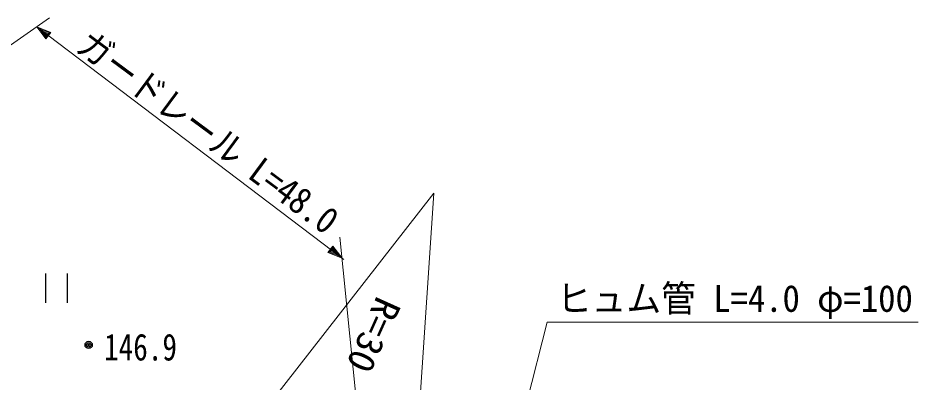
# Model space of a CAD drawing. Units: millimetres, scale not verified. Extents: x 40000 to 680000, y 20000 to 380000.
# Drawn here: x 116540 to 178062, y 312920 to 337805 of the extents above; entities that cross this region are included whole.
import ezdxf
from ezdxf.enums import TextEntityAlignment as Align

# ---------------------------------------------------------------- set-up
doc = ezdxf.new("R2010")
doc.units = ezdxf.units.MM
doc.header["$LTSCALE"] = 1000
doc.layers.add('M-BGD', color=7, linetype='Continuous', lineweight=25)
doc.layers.add('M-STR-HTXT', color=7, linetype='Continuous', lineweight=13)
doc.styles.add('ＭＳ ゴシック', font='')
doc.styles.get('ＭＳ ゴシック').set_extended_font_data('MS Gothic')

msp = doc.modelspace()

# ---------------------------------------------------------------- linework, layer by layer
at = {"layer": 'M-BGD'}
for p, q in [((118409, 320339), (118409, 318339)), ((119929, 318339), (119929, 320339))]:
    msp.add_line(p, q, dxfattribs=at)
for radius in [250, 150, 50]:
    msp.add_circle((121371, 315453), radius, dxfattribs=at)
at = {"layer": 'M-STR-HTXT'}
for p, q in [((101719, 325934), (118689, 337805)), ((117825, 337201), (118792, 336820)), ((118453, 336373), (117825, 337201)), ((117825, 337201), (138807, 321298)), ((118049, 337031), (118711, 336780)), ((118470, 336461), (118049, 337031)), ((118176, 336935), (118631, 336740)), ((118486, 336549), (118176, 336935)), ((118367, 336790), (118551, 336701)), ((118503, 336637), (118367, 336790)), ((118792, 336820), (118453, 336373)), ((118711, 336780), (118470, 336461)), ((118631, 336740), (118486, 336549)), ((118551, 336701), (118503, 336637)), ((125323, 300638), (144967, 325836)), ((144967, 325836), (142880, 294376)), ((138546, 322831), (140697, 301474)), ((137725, 321767), (138064, 322213)), ((138691, 321386), (137725, 321767)), ((137806, 321806), (138047, 322125)), ((138468, 321555), (137806, 321806)), ((137886, 321846), (138031, 322037)), ((138341, 321652), (137886, 321846)), ((137966, 321886), (138014, 321949)), ((138149, 321797), (137966, 321886)), ((138014, 321949), (138149, 321797)), ((138031, 322037), (138341, 321652)), ((138047, 322125), (138468, 321555)), ((138064, 322213), (138691, 321386)), ((148470, 300324), (152712, 317017)), ((152712, 317017), (178062, 317017))]:
    msp.add_line(p, q, dxfattribs=at)

# ---------------------------------------------------------------- texts
at = {"layer": 'M-BGD', "style": 'ＭＳ ゴシック', "width": 0.8}
msp.add_text('146.9', height=1833, dxfattribs=at).set_placement((122421, 313841), align=Align.BOTTOM_LEFT)
at = {"layer": 'M-STR-HTXT', "style": 'ＭＳ ゴシック'}
for s, rotation, width, p in [('ガードレール L=48.0', 323.5, 0.9, (120069, 335189)), ('R=30', 245.8, 1.05, (140591, 319116))]:
    msp.add_text(s, height=1833, rotation=rotation, dxfattribs=dict(at, width=width)).set_placement(p, align=Align.BOTTOM_LEFT)
at = {"layer": 'M-STR-HTXT', "style": 'ＭＳ ゴシック', "width": 0.95}
msp.add_text('ヒュム管 L=4.0 φ=100', height=1833, dxfattribs=at).set_placement((153378, 317166), align=Align.BOTTOM_LEFT)

doc.saveas('drawing.dxf')
